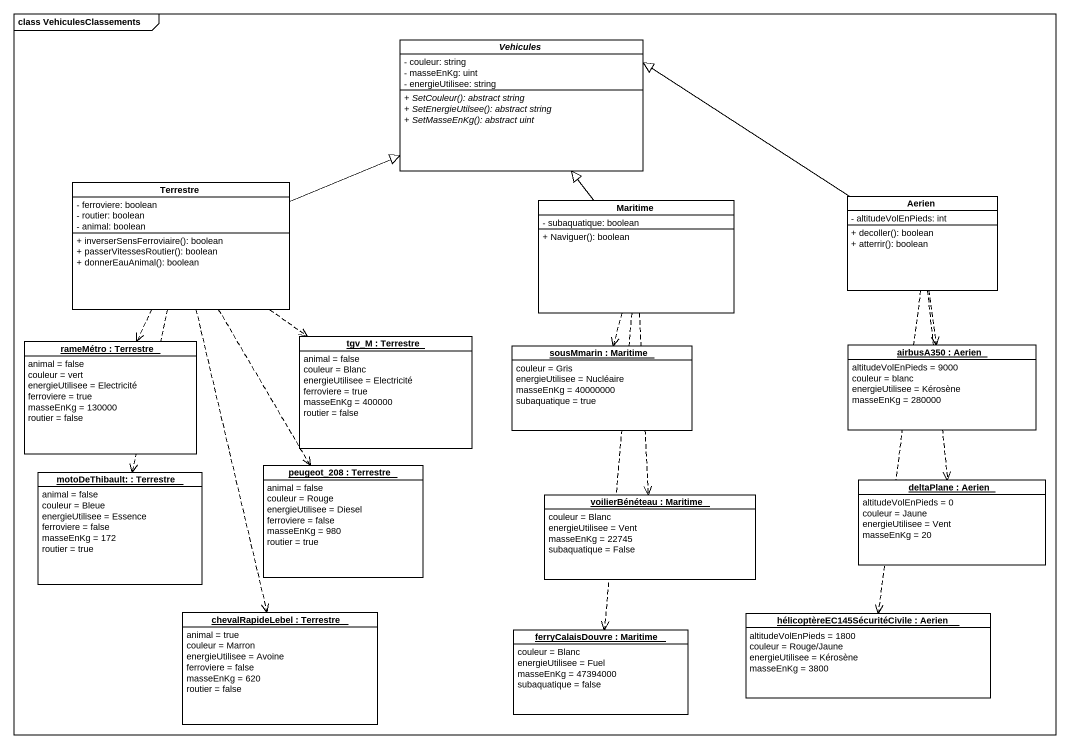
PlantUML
@startuml
mainframe class VehiculesClassements
hide circle
hide empty members
skinparam classAttributeIconSize 0
abstract class Vehicules {
  - couleur: string
  - masseEnKg: uint
  - energieUtilisee: string
  {abstract} + SetCouleur(): abstract string
  {abstract} + SetEnergieUtilsee(): abstract string
  {abstract} + SetMasseEnKg(): abstract uint
}
class Terrestre {
  - ferroviere: boolean
  - routier: boolean
  - animal: boolean
  + inverserSensFerroviaire(): boolean
  + passerVitessesRoutier(): boolean
  + donnerEauAnimal(): boolean
}
class Maritime {
  - subaquatique: boolean
  + Naviguer(): boolean
}
class Aerien {
  - altitudeVolEnPieds: int
  + decoller(): boolean
  + atterrir(): boolean
}
object "rameMétro : Terrestre" as rameMétro {
  animal = false
  couleur = vert
  energieUtilisee = Electricité
  ferroviere = true
  masseEnKg = 130000
  routier = false
}
object "tgv_M : Terrestre" as tgv_M {
  animal = false
  couleur = Blanc
  energieUtilisee = Electricité
  ferroviere = true
  masseEnKg = 400000
  routier = false
}
object "sousMmarin : Maritime" as sousMmarin {
  couleur = Gris
  energieUtilisee = Nucléaire
  masseEnKg = 40000000
  subaquatique = true
}
object "airbusA350 : Aerien" as airbusA350 {
  altitudeVolEnPieds = 9000
  couleur = blanc
  energieUtilisee = Kérosène
  masseEnKg = 280000
}
object "motoDeThibault: : Terrestre" as motoDeThibault {
  animal = false
  couleur = Bleue
  energieUtilisee = Essence
  ferroviere = false
  masseEnKg = 172
  routier = true
}
object "peugeot_208 : Terrestre" as peugeot_208 {
  animal = false
  couleur = Rouge
  energieUtilisee = Diesel
  ferroviere = false
  masseEnKg = 980
  routier = true
}
object "deltaPlane : Aerien" as deltaPlane {
  altitudeVolEnPieds = 0
  couleur = Jaune
  energieUtilisee = Vent
  masseEnKg = 20
}
object "voilierBénéteau : Maritime" as voilierBénéteau {
  couleur = Blanc
  energieUtilisee = Vent
  masseEnKg = 22745
  subaquatique = False
}
object "chevalRapideLebel : Terrestre" as chevalRapideLebel {
  animal = true
  couleur = Marron
  energieUtilisee = Avoine
  ferroviere = false
  masseEnKg = 620
  routier = false
}
object "ferryCalaisDouvre : Maritime" as ferryCalaisDouvre {
  couleur = Blanc
  energieUtilisee = Fuel
  masseEnKg = 47394000
  subaquatique = false
}
object "hélicoptèreEC145SécuritéCivile : Aerien" as hélicoptèreEC145SécuritéCivi {
  altitudeVolEnPieds = 1800
  couleur = Rouge/Jaune
  energieUtilisee = Kérosène
  masseEnKg = 3800
}
Terrestre -right-|> Vehicules
Terrestre ..> rameMétro
Terrestre ..> tgv_M
Terrestre ..> motoDeThibault
Terrestre ..> peugeot_208
Terrestre ..> chevalRapideLebel
Maritime -up-|> Vehicules
Maritime ..> sousMmarin
Maritime ..> voilierBénéteau
Maritime ..> ferryCalaisDouvre
Aerien -left-|> Vehicules
Aerien ..> airbusA350
Aerien ..> deltaPlane
Aerien ..> hélicoptèreEC145SécuritéCivi
@enduml
